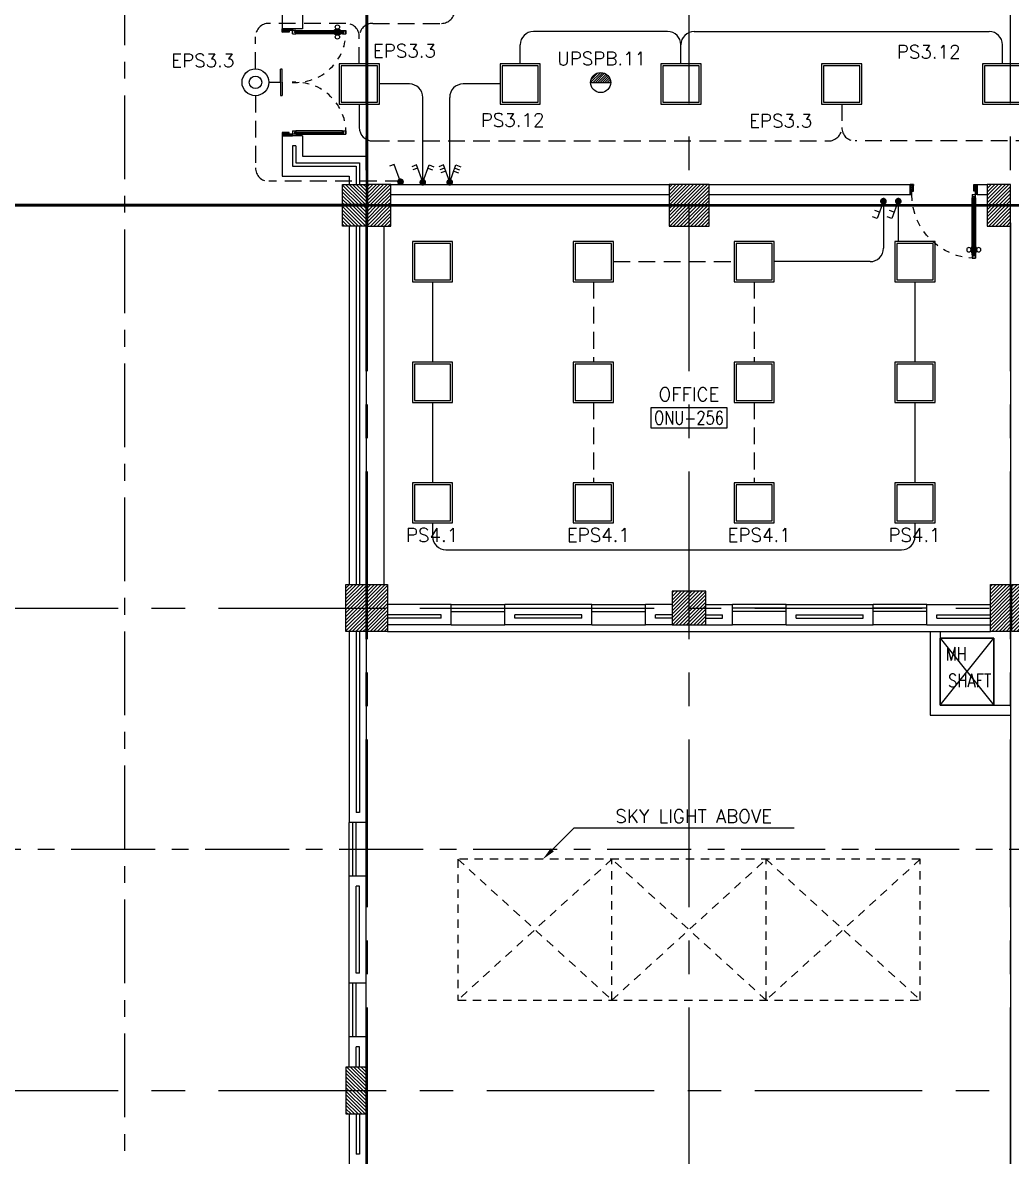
# Model space of a CAD drawing. Extents: x 0 to 91, y -1.5 to 78.
# Drawn here: x 37.78 to 52.53, y 18.82 to 35.74 of the extents above; entities that cross this region are included whole.
import ezdxf
from ezdxf.enums import TextEntityAlignment as Align

# ---------------------------------------------------------------- set-up
doc = ezdxf.new("R2010")
doc.units = 0
doc.header["$MEASUREMENT"] = 0
for name, pattern in [('CENTER', [2, 1.25, -0.25, 0.25, -0.25]), ('CENTERX2', [4, 2.5, -0.5, 0.5, -0.5]), ('HIDDEN', [0.375, 0.25, -0.125]), ('HIDDEN2', [0.1875, 0.125, -0.0625])]:
    doc.linetypes.add(name, pattern=pattern)
doc.layers.get('0').update_dxf_attribs({"color": 11, "linetype": 'CONTINUOUS'})
for name, color, linetype in [('AXES', 11, 'CENTERX2'), ('AXES1', 11, 'CENTER'), ('COL', 11, 'CONTINUOUS'), ('DOOR', 11, 'CONTINUOUS'), ('E-CLINE', 4, 'CONTINUOUS'), ('E-HLINE', 4, 'HIDDEN'), ('E-LEGEND', 4, 'CONTINUOUS'), ('E-LITE', 4, 'CONTINUOUS'), ('E-SWITCH', 4, 'CONTINUOUS'), ('E-TEXT', 2, 'CONTINUOUS'), ('E-TRXT', 2, 'CONTINUOUS'), ('EJ', 11, 'CONTINUOUS'), ('EL-LITE', 4, 'CONTINUOUS'), ('HAT', 11, 'CONTINUOUS'), ('HIDDEN', 11, 'HIDDEN2'), ('INSUL', 11, 'CONTINUOUS'), ('RM-BOX', 11, 'CONTINUOUS'), ('RM-IND', 11, 'CONTINUOUS'), ('RM-NAME', 11, 'CONTINUOUS'), ('RM-NO', 11, 'CONTINUOUS'), ('ROOF', 11, 'CONTINUOUS'), ('SHAFT', 11, 'CONTINUOUS'), ('WALL', 11, 'CONTINUOUS'), ('WIN', 11, 'CONTINUOUS')]:
    doc.layers.add(name, color=color, linetype=linetype)
doc.styles.add('ROMANS', font='ROMANS.shx', dxfattribs={"width": 0.6})

# ---------------------------------------------------------------- blocks, each defined once
blk = doc.blocks.new('RM1')
at = {"layer": 'RM-BOX'}
blk.add_lwpolyline([(570, -200), (-570, -200), (-570, -500), (570, -500)], close=True, dxfattribs=at)
at = {"layer": 'RM-NAME', "style": 'ROMANS'}
for tag, p in [('ROOMNAME1', (0, 324)), ('ROOMNAME2', (0, 0))]:
    blk.add_attdef(tag, text='', height=200, dxfattribs=at).set_placement(p, align=Align.MIDDLE)
at = {"layer": 'RM-NO', "style": 'ROMANS', "width": 0.8}
blk.add_attdef('ROOMNO', text='', height=200, dxfattribs=at).set_placement((0, -350), align=Align.MIDDLE)
blk = doc.blocks.new('*X77')
at = {"color": 0}
for p, q in [((61359, 139901), (61808, 140350)), ((61359, 139954), (61755, 140350)), ((61359, 140007), (61702, 140350)), ((61359, 140060), (61649, 140350)), ((61359, 140113), (61596, 140350)), ((61359, 140166), (61543, 140350)), ((61359, 140219), (61490, 140350)), ((61359, 140272), (61437, 140350)), ((61359, 140325), (61384, 140350)), ((61361, 139850), (61859, 140348)), ((61414, 139850), (61859, 140295)), ((61467, 139850), (61859, 140242)), ((61520, 139850), (61859, 140189)), ((61573, 139850), (61859, 140136)), ((61626, 139850), (61859, 140083)), ((61679, 139850), (61859, 140030)), ((61732, 139850), (61859, 139977)), ((61785, 139850), (61859, 139924)), ((61838, 139850), (61859, 139871))]:
    blk.add_line(p, q, dxfattribs=at)
blk = doc.blocks.new('COL50')
at = {"layer": 'COL'}
blk.add_lwpolyline([(-250, 250), (-250, -250), (250, -250), (250, 250)], close=True, dxfattribs=at)
blk = doc.blocks.new('C7')
at = {"layer": 'HAT'}
h = blk.add_hatch(dxfattribs=at)
h.set_pattern_fill('ANSI31', color=256, scale=300, style=0)
h.set_pattern_definition([(45, (-248876.182, -51411.005), (-26.5165043, 26.5165043), [])])
h.paths.add_polyline_path([(350, 300), (250, 300), (0, 300), (0, 0), (350, 0)])
at = {"layer": 'COL'}
blk.add_lwpolyline([(0, 300), (0, 0), (350, 0), (350, 300)], close=True, dxfattribs=at)
blk = doc.blocks.new('C5')
at = {"layer": 'HAT', "linetype": 'ByBlock'}
h = blk.add_hatch(dxfattribs=at)
h.set_pattern_fill('ANSI31', color=256, scale=300, style=0)
h.set_pattern_definition([(45, (-223356.182, -51411.005), (-26.516504, 26.516504), [])])
h.paths.add_polyline_path([(300, 300), (0, 300), (0, 0), (300, 0)])
h.paths.add_polyline_path([(600, 300), (300, 300), (300, 0), (600, 0)])
at = {"layer": 'COL'}
blk.add_lwpolyline([(600, 300), (0, 300), (0, 0), (600, 0)], close=True, dxfattribs=at)
blk = doc.blocks.new('C11')
at = {"layer": 'HAT'}
h = blk.add_hatch(dxfattribs=at)
h.set_pattern_fill('ANSI31', color=256, scale=300, style=0)
h.set_pattern_definition([(45, (-248556.182, -75061.005), (-26.5165043, 26.5165043), [])])
h.paths.add_polyline_path([(300, 700), (0, 700), (0, 350), (300, 350)])
h.paths.add_polyline_path([(300, 350), (0, 350), (0, 0), (300, 0)])
at = {"layer": 'COL'}
blk.add_lwpolyline([(300, 700), (300, 0), (0, 0), (0, 700)], close=True, dxfattribs=at)
blk = doc.blocks.new('C11D')
at = {"layer": 'COL', "linetype": 'ByBlock'}
for p in [(-320, 0), (0, 0)]:
    blk.add_blockref('C11', p, dxfattribs=at)
blk = doc.blocks.new('D1000')
at = {"layer": 'DOOR', "color": 7, "linetype": 'ByBlock'}
for p, q in [((0, 0), (-150, 0)), ((-150, 0), (-150, -25)), ((-150, 0), (0, 0)), ((0, -50), (-114, 0)), ((0, -50), (-40, 0)), ((0, -50), (0, 0)), ((-1050, -25), (-1100, -25)), ((-1100, -75), (-1100, -25)), ((-1100, -25), (-1100, -75)), ((-1050, -75), (-1100, -75)), ((-1050, -42), (-1070, -42)), ((-1070, -42), (-1070, -58)), ((-1050, -58), (-1070, -58)), ((-1050, -25), (-1050, -42)), ((-1050, -58), (-1050, -75)), ((-928, -18), (-1018, -18)), ((-1018, -25), (-1018, -18)), ((-1018, -75), (-1018, -82)), ((-928, -82), (-1018, -82)), ((-1005, -9), (-940, -9)), ((-1005, -18), (-1005, -9)), ((-1005, -18), (-940, -18)), ((-1005, -82), (-940, -82)), ((-1005, -82), (-1005, -91)), ((-1005, -91), (-940, -91)), ((-940, -18), (-940, -9)), ((-940, -82), (-940, -91)), ((-928, -25), (-928, -18)), ((-928, -75), (-928, -82)), ((-200, -42), (-200, -25)), ((-200, -25), (-150, -25)), ((-180, -42), (-200, -42)), ((-200, -75), (-200, -58)), ((-200, -58), (-180, -58)), ((-150, -75), (-200, -75)), ((-180, -58), (-180, -42)), ((-150, -75), (-150, -25)), ((-150, -25), (-100, -25)), ((-100, -25), (-100, -50)), ((0, -50), (-100, -37)), ((-100, -50), (0, -50)), ((-150, -975), (-100, -975)), ((-150, -1000), (-150, -975)), ((-150, -1000), (0, -1000)), ((0, -1000), (-150, -1000)), ((0, -950), (-114, -1000)), ((-100, -975), (-100, -950)), ((0, -950), (-100, -963)), ((-100, -950), (0, -950)), ((0, -950), (-40, -1000)), ((0, -950), (0, -1000))]:
    blk.add_line(p, q, dxfattribs=at)
at = {"layer": 'DOOR', "linetype": 'ByBlock'}
for p, q in [((-200, -25), (-1050, -25)), ((-200, -42), (-1050, -42)), ((-200, -58), (-1050, -58)), ((-1050, -75), (-200, -75))]:
    blk.add_line(p, q, dxfattribs=at)
at = {"layer": 'DOOR', "color": 7, "linetype": 'ByBlock'}
for centre in [(-973, 23), (-973, -124)]:
    blk.add_circle(centre, 32.4, dxfattribs=at)
for centre, radius, start, end in [((0, -50), 134, 158.1598, 169.28), ((0, -50), 74.4, 137.7764, 180), ((0, -50), 54.4, 113.2074, 180), ((0, -50), 154, 161.1053, 166.2858), ((0, -50), 114, 154.0838, 167.3774), ((0, -50), 94.4, 148.0182, 180), ((0, -50), 34.4, 90, 180), ((0, -50), 14.4, 90, 180), ((0, -950), 154, 193.7142, 198.8947), ((0, -950), 134, 190.72, 201.8402), ((0, -950), 94.4, 180, 211.9818), ((0, -950), 74.4, 180, 222.2236), ((0, -950), 54.4, 180, 246.7926), ((0, -950), 34.4, 180, 270), ((0, -950), 14.4, 180, 270)]:
    blk.add_arc(centre, radius, start, end, dxfattribs=at)
at = {"layer": 'DOOR', "linetype": 'HIDDEN', "ltscale": 0.5}
blk.add_arc((-149, -24), 951, 180.0434, 269.9667, dxfattribs=at)
blk = doc.blocks.new('A$C1DFA4FE8')
at = {"layer": 'DOOR', "color": 0, "linetype": 'ByBlock'}
for p, q in [((0, 1631), (0, 1581)), ((0, 1581), (0, 1631)), ((50, 1631), (0, 1631)), ((50, 1581), (0, 1581)), ((30, 1614), (30, 1598)), ((50, 1614), (30, 1614)), ((50, 1598), (30, 1598)), ((50, 1631), (50, 1614)), ((50, 1598), (50, 1581)), ((750, 1614), (750, 1631)), ((750, 1631), (800, 1631)), ((770, 1614), (750, 1614)), ((750, 1581), (750, 1598)), ((750, 1598), (770, 1598)), ((800, 1581), (750, 1581)), ((770, 1598), (770, 1614)), ((950, 1656), (800, 1656)), ((800, 1656), (800, 1631)), ((800, 1581), (800, 1631)), ((800, 1631), (850, 1631)), ((850, 1631), (850, 1606)), ((850, 1606), (950, 1606)), ((950, 1606), (950, 1656)), ((0, 81), (0, 131)), ((0, 131), (0, 81)), ((50, 131), (0, 131)), ((50, 81), (0, 81)), ((30, 98), (30, 114)), ((50, 114), (30, 114)), ((50, 98), (30, 98)), ((50, 114), (50, 131)), ((50, 81), (50, 98)), ((83, 131), (83, 138)), ((173, 138), (83, 138)), ((83, 81), (83, 74)), ((173, 74), (83, 74)), ((95, 138), (95, 147)), ((95, 147), (160, 147)), ((95, 138), (160, 138)), ((95, 74), (95, 65)), ((95, 74), (160, 74)), ((95, 65), (160, 65)), ((160, 138), (160, 147)), ((160, 74), (160, 65)), ((173, 131), (173, 138)), ((173, 81), (173, 74)), ((750, 131), (750, 114)), ((800, 131), (750, 131)), ((750, 114), (770, 114)), ((750, 98), (750, 81)), ((770, 98), (750, 98)), ((750, 81), (800, 81)), ((770, 114), (770, 98)), ((800, 131), (800, 81)), ((800, 56), (800, 81)), ((800, 81), (850, 81)), ((950, 56), (800, 56)), ((850, 106), (950, 106)), ((850, 81), (850, 106)), ((950, 106), (950, 56))]:
    blk.add_line(p, q, dxfattribs=at)
at = {"layer": 'DOOR', "linetype": 'ByBlock'}
for p, q in [((750, 1631), (50, 1631)), ((750, 1614), (50, 1614)), ((750, 1598), (50, 1598)), ((50, 1581), (750, 1581)), ((50, 131), (750, 131)), ((750, 114), (50, 114)), ((750, 98), (50, 98)), ((750, 81), (50, 81))]:
    blk.add_line(p, q, dxfattribs=at)
at = {"layer": 'DOOR', "color": 9, "linetype": 'ByBlock'}
for p, q in [((950, 1606), (837, 1656)), ((950, 1606), (850, 1619)), ((950, 1606), (910, 1656)), ((950, 106), (837, 56)), ((950, 106), (850, 93)), ((950, 106), (910, 56))]:
    blk.add_line(p, q, dxfattribs=at)
at = {"layer": 'DOOR', "color": 0, "linetype": 'ByBlock'}
for centre in [(128, 179), (128, 32)]:
    blk.add_circle(centre, 32.4, dxfattribs=at)
at = {"layer": 'DOOR', "linetype": 'HIDDEN', "ltscale": 0.5}
for centre, start, end in [((752, 1606), 178.0938, 273.7249), ((752, 106), 86.2751, 181.9062)]:
    blk.add_arc(centre, 752, start, end, dxfattribs=at)
at = {"layer": 'DOOR', "color": 9, "linetype": 'ByBlock'}
for centre, radius, start, end in [((950, 1606), 154, 161.1053, 166.2858), ((950, 1606), 134, 158.1598, 169.28), ((950, 1606), 114, 154.0838, 167.3774), ((950, 1606), 94.4, 148.0182, 180), ((950, 1606), 74.4, 137.7764, 180), ((950, 1606), 54.4, 113.2074, 180), ((950, 1606), 34.4, 90, 180), ((950, 1606), 14.4, 90, 180), ((950, 106), 154, 193.7142, 198.8947), ((950, 106), 134, 190.72, 201.8402), ((950, 106), 114, 192.6226, 205.9162), ((950, 106), 94.4, 180, 211.9818), ((950, 106), 74.4, 180, 222.2236), ((950, 106), 54.4, 180, 246.7926), ((950, 106), 34.4, 180, 270), ((950, 106), 14.4, 180, 270)]:
    blk.add_arc(centre, radius, start, end, dxfattribs=at)
blk = doc.blocks.new('L42')
at = {"layer": 'E-LITE'}
for p, q in [((0.3, 0.3), (-0.3, 0.3)), ((-0.3, 0.3), (-0.3, -0.3)), ((0.3, -0.3), (0.3, 0.3)), ((-0.3, -0.3), (0.3, -0.3))]:
    blk.add_line(p, q, dxfattribs=at)
at = {"layer": 'E-LITE', "color": 8}
blk.add_lwpolyline([(-0.27, 0.27), (-0.27, -0.27), (0.27, -0.27), (0.27, 0.27)], close=True, dxfattribs=at)
blk = doc.blocks.new('2G2W')
for p, q in [((0, 0), (0.517, 0.188)), ((0, 0), (0.517, -0.188)), ((0.423, 0.154), (0.372, 0.295)), ((0.517, 0.188), (0.466, 0.329)), ((0.423, -0.154), (0.372, -0.295)), ((0.517, -0.188), (0.466, -0.329))]:
    blk.add_line(p, q)
at = {"const_width": 0.1}
blk.add_lwpolyline([(-0.05, 0, 1), (0.05, 0, 1)], format="xyb", close=True, dxfattribs=at)
blk = doc.blocks.new('3G2W')
for p, q in [((0, 0), (0.517, 0.188)), ((0, 0), (0.517, -0.188)), ((0.329, 0.12), (0.278, 0.261)), ((0.423, 0.154), (0.372, 0.295)), ((0.517, 0.188), (0.466, 0.329)), ((0.329, -0.12), (0.278, -0.261)), ((0.423, -0.154), (0.372, -0.295)), ((0.517, -0.188), (0.466, -0.329))]:
    blk.add_line(p, q)
at = {"const_width": 0.1}
blk.add_lwpolyline([(-0.05, 0, 1), (0.05, 0, 1)], format="xyb", close=True, dxfattribs=at)
blk = doc.blocks.new('1G1W')
for p, q in [((0, 0), (0.55, 0)), ((0.55, 0), (0.55, -0.15))]:
    blk.add_line(p, q)
at = {"const_width": 0.1}
blk.add_lwpolyline([(-0.05, 0, 1), (0.05, 0, 1)], format="xyb", close=True, dxfattribs=at)
blk = doc.blocks.new('EL')
at = {"layer": 'EL-LITE'}
h = blk.add_hatch(dxfattribs=at)
h.set_pattern_fill('ANSI31', color=4, scale=0.2, style=0)
h.set_pattern_definition([(45, (587.071197, 567.777136), (-0.0176776695, 0.0176776695), [])])
h.paths.add_polyline_path([(0.15, 0, 1), (-0.15, 0)])
at = {"layer": 'EL-LITE', "color": 4}
blk.add_line((-0.15, 0), (0.15, 0), dxfattribs=at)
blk.add_circle((0, 0), 0.15, dxfattribs=at)

msp = doc.modelspace()

# ---------------------------------------------------------------- linework, layer by layer
at = {"layer": 'AXES'}
for p, q in [((47.72, -1.464), (47.72, 77.348)), ((42.9, -1.464), (42.9, 76.998)), ((42.92, -1.464), (42.92, 76.998)), ((52.52, -1.464), (52.52, 76.998)), ((1.05, 33.02), (68.74, 33.02)), ((0.7, 27), (68.74, 27)), ((0.7, 19.8), (68.74, 19.8))]:
    msp.add_line(p, q, dxfattribs=at)
at = {"layer": 'AXES1'}
for p, q in [((39.3, 5.4), (39.3, 64.22)), ((10.5, 23.4), (68.74, 23.4))]:
    msp.add_line(p, q, dxfattribs=at)
at = {"layer": 'DOOR', "color": 0, "linetype": 'Continuous'}
msp.add_line((43.22, 26.65), (52.22, 26.65), dxfattribs=at)
at = {"layer": 'E-CLINE', "color": 4, "linetype": 'ByBlock'}
for p, q in [((47.399, 35.604), (45.399, 35.604)), ((47.799, 35.604), (50.199, 35.604)), ((50.199, 35.604), (52.199, 35.604)), ((45.199, 35.12), (45.199, 35.404)), ((47.599, 35.12), (47.599, 35.404)), ((52.399, 35.12), (52.399, 35.404)), ((42.799, 34.52), (42.799, 34.17))]:
    msp.add_line(p, q, dxfattribs=at)
at = {"layer": 'E-CLINE', "color": 4, "linetype": 'HIDDEN'}
for p, q in [((46.592, 32.169), (48.392, 32.169)), ((46.292, 31.869), (46.292, 30.669)), ((48.692, 31.869), (48.692, 30.669)), ((46.292, 30.069), (46.292, 28.869)), ((48.692, 30.069), (48.692, 28.869))]:
    msp.add_line(p, q, dxfattribs=at)
at = {"layer": 'E-CLINE', "color": 4}
for p, q in [((43.892, 31.869), (43.892, 30.669)), ((51.092, 31.869), (51.092, 30.669)), ((43.892, 30.069), (43.892, 28.869)), ((51.092, 30.069), (51.092, 28.869)), ((43.892, 28.269), (43.892, 28.069)), ((51.092, 28.269), (51.092, 28.069)), ((44.092, 27.869), (50.892, 27.869))]:
    msp.add_line(p, q, dxfattribs=at)
at = {"layer": 'E-CLINE', "color": 4, "linetype": 'ByBlock'}
for centre, start, end in [((45.399, 35.404), 90, 180), ((47.399, 35.404), 0, 90), ((47.799, 35.404), 90, 180), ((52.199, 35.404), 0, 90), ((42.999, 34.17), 180, 270)]:
    msp.add_arc(centre, 0.2, start, end, dxfattribs=at)
at = {"layer": 'E-CLINE', "color": 4}
for centre, start, end in [((44.092, 28.069), 180, 270), ((50.892, 28.069), 270, 0)]:
    msp.add_arc(centre, 0.2, start, end, dxfattribs=at)
at = {"layer": 'E-HLINE', "color": 4}
for p, q in [((42.599, 35.725), (41.449, 35.725)), ((42.999, 35.725), (44.024, 35.725)), ((41.249, 35.045), (41.249, 35.525)), ((42.799, 35.12), (42.799, 35.525)), ((41.249, 34.645), (41.249, 33.568)), ((49.999, 34.52), (49.999, 34.17)), ((42.999, 33.97), (49.799, 33.97)), ((55.099, 33.97), (50.199, 33.97)), ((43.437, 33.368), (41.449, 33.368))]:
    msp.add_line(p, q, dxfattribs=at)
for centre, start, end in [((44.024, 35.925), 270, 0), ((41.449, 35.525), 90, 180), ((42.599, 35.525), 0, 90), ((42.999, 35.525), 90, 180), ((49.799, 34.17), 270, 0), ((50.199, 34.17), 180, 270), ((41.449, 33.568), 180, 270)]:
    msp.add_arc(centre, 0.2, start, end, dxfattribs=at)
at = {"layer": 'E-LEGEND', "color": 4}
msp.add_line((41.65, 35.043), (41.624, 35.043), dxfattribs=at)
at = {"layer": 'E-LITE', "color": 4}
for p, q in [((41.624, 34.845), (41.624, 35.043)), ((41.65, 34.845), (41.65, 35.043)), ((41.449, 34.845), (41.624, 34.845)), ((41.624, 34.845), (41.624, 34.647)), ((41.65, 34.845), (41.65, 34.647)), ((41.624, 34.647), (41.65, 34.647))]:
    msp.add_line(p, q, dxfattribs=at)
for radius in [0.2, 0.0935]:
    msp.add_circle((41.249, 34.845), radius, dxfattribs=at)
at = {"layer": 'E-SWITCH', "color": 4}
for p, q in [((43.546, 34.82), (43.099, 34.82)), ((44.899, 34.82), (44.348, 34.82)), ((43.746, 33.303), (43.746, 34.62)), ((44.148, 33.303), (44.148, 34.62)), ((50.621, 33.07), (50.527, 32.812)), ((50.621, 33.12), (50.621, 32.369)), ((50.843, 33.07), (50.749, 32.812)), ((50.843, 33.12), (50.843, 32.469)), ((50.527, 32.812), (50.457, 32.838)), ((50.561, 32.906), (50.491, 32.932)), ((50.749, 32.812), (50.679, 32.838)), ((50.783, 32.906), (50.713, 32.932)), ((50.421, 32.169), (48.992, 32.169))]:
    msp.add_line(p, q, dxfattribs=at)
at = {"layer": 'E-SWITCH', "color": 4, "const_width": 0.05}
for points in [[(50.621, 33.095, 1), (50.621, 33.045, 1)], [(50.843, 33.095, 1), (50.843, 33.045, 1)]]:
    msp.add_lwpolyline(points, format="xyb", close=True, dxfattribs=at)
at = {"layer": 'E-SWITCH', "color": 4}
for centre, start, end in [((43.546, 34.62), 0, 90), ((44.348, 34.62), 90, 180), ((50.421, 32.369), 270, 0)]:
    msp.add_arc(centre, 0.2, start, end, dxfattribs=at)
at = {"layer": 'EJ', "color": 8}
for p, q in [((10.25, 33.02), (85.565, 33.02)), ((10.25, 33), (85.565, 33))]:
    msp.add_line(p, q, dxfattribs=at)
at = {"layer": 'EJ'}
msp.add_line((52.52, 32.75), (52.52, 27.35), dxfattribs=at)
at = {"layer": 'HIDDEN'}
for p, q in [((51.17, 23.25), (44.27, 23.25)), ((44.27, 23.25), (44.27, 21.15)), ((46.57, 23.25), (44.27, 21.15)), ((44.27, 23.25), (46.57, 21.15)), ((48.87, 21.15), (46.57, 23.25)), ((46.57, 21.15), (48.87, 23.25)), ((46.57, 21.15), (46.57, 23.25)), ((46.57, 21.15), (46.57, 23.25)), ((51.17, 23.25), (48.87, 21.15)), ((48.87, 23.25), (51.17, 21.15)), ((48.87, 21.15), (48.87, 23.25)), ((48.87, 21.15), (48.87, 23.25)), ((51.17, 21.15), (51.17, 23.25)), ((44.27, 21.15), (51.17, 21.15))]:
    msp.add_line(p, q, dxfattribs=at)
at = {"layer": 'INSUL'}
for p, q in [((41.8, 33.895), (41.8, 33.595)), ((41.85, 33.895), (41.8, 33.895)), ((41.85, 33.895), (41.85, 33.645)), ((41.8, 33.595), (42.75, 33.595)), ((41.85, 33.645), (42.8, 33.645)), ((42.75, 33.595), (42.75, 33.32)), ((42.8, 33.645), (42.8, 33.32)), ((42.75, 32.7), (42.75, 27.35)), ((42.8, 32.7), (42.8, 27.35)), ((44.02, 26.9), (43.22, 26.9)), ((44.02, 26.85), (44.02, 26.9)), ((45.12, 26.85), (45.12, 26.9)), ((46.12, 26.9), (45.12, 26.9)), ((46.12, 26.85), (46.12, 26.9)), ((47.22, 26.85), (47.22, 26.9)), ((47.47, 26.9), (47.22, 26.9)), ((47.97, 26.9), (48.22, 26.9)), ((48.22, 26.85), (48.22, 26.9)), ((49.32, 26.9), (50.32, 26.9)), ((49.32, 26.85), (49.32, 26.9)), ((50.32, 26.85), (50.32, 26.9)), ((51.42, 26.9), (52.22, 26.9)), ((51.42, 26.85), (51.42, 26.9)), ((44.02, 26.85), (43.22, 26.85)), ((46.12, 26.85), (45.12, 26.85)), ((47.47, 26.85), (47.22, 26.85)), ((47.97, 26.85), (48.22, 26.85)), ((49.32, 26.85), (50.32, 26.85)), ((51.42, 26.85), (52.22, 26.85)), ((42.75, 26.65), (42.75, 23.95)), ((42.8, 26.65), (42.8, 23.95)), ((42.8, 23.95), (42.75, 23.95)), ((42.8, 22.85), (42.75, 22.85)), ((42.75, 21.55), (42.75, 22.85)), ((42.8, 21.55), (42.8, 22.85)), ((42.8, 21.55), (42.75, 21.55)), ((42.8, 20.45), (42.75, 20.45)), ((42.75, 20.15), (42.75, 20.45)), ((42.8, 20.15), (42.8, 20.45)), ((42.75, 19.45), (42.75, 18.85)), ((42.8, 19.45), (42.8, 18.85)), ((42.8, 18.85), (42.75, 18.85))]:
    msp.add_line(p, q, dxfattribs=at)
at = {"layer": 'RM-IND'}
for p, q in [((45.679, 23.391), (46.008, 23.718)), ((46.008, 23.718), (46.52, 23.718)), ((46.52, 23.718), (49.287, 23.718))]:
    msp.add_line(p, q, dxfattribs=at)
msp.add_solid([(45.703, 23.367), (45.656, 23.415), (45.537, 23.25)], dxfattribs=at)
at = {"layer": 'ROOF', "color": 8}
for p, q in [((42.9, 36.32), (42.9, 33.32)), ((42.92, 36.32), (42.92, 33.32))]:
    msp.add_line(p, q, dxfattribs=at)
at = {"layer": 'ROOF'}
for p, q in [((42.9, 33.87), (42.9, 33.02)), ((42.9, 33.02), (10.25, 33.02)), ((42.9, 33), (10.25, 33)), ((52.52, 26.65), (52.52, 13))]:
    msp.add_line(p, q, dxfattribs=at)
at = {"layer": 'SHAFT', "linetype": 'ByBlock'}
for p, q in [((51.47, 25.55), (52.27, 26.55)), ((51.47, 26.55), (52.27, 25.55))]:
    msp.add_line(p, q, dxfattribs=at)
at = {"layer": 'SHAFT', "color": 7, "linetype": 'Continuous'}
for points in [[(51.32, 26.65), (51.32, 25.4), (52.52, 25.4)], [(51.47, 26.65), (51.47, 25.55), (52.52, 25.55)]]:
    msp.add_lwpolyline(points, dxfattribs=at)
at = {"layer": 'SHAFT', "linetype": 'ByBlock'}
msp.add_lwpolyline([(51.47, 26.55), (52.27, 26.55), (52.27, 25.55), (51.47, 25.55)], close=True, dxfattribs=at)
at = {"layer": 'SHAFT', "color": 97, "linetype": 'ByBlock', "ltscale": 0.3}
msp.add_lwpolyline([(51.47, 25.55), (52.27, 25.55), (52.27, 26.55), (51.47, 26.55)], close=True, dxfattribs=at)
at = {"layer": 'SHAFT', "color": 97, "linetype": 'ByBlock'}
msp.add_lwpolyline([(51.47, 26.55), (52.27, 26.55), (52.27, 25.55), (51.47, 25.55)], close=True, dxfattribs=at)
at = {"layer": 'WALL'}
for p, q in [((41.65, 36.195), (41.65, 35.645)), ((41.95, 35.895), (41.95, 35.645)), ((41.95, 35.645), (41.65, 35.645)), ((41.65, 34.045), (41.65, 33.445)), ((41.95, 34.045), (41.65, 34.045)), ((41.95, 34.045), (41.95, 33.745)), ((41.95, 33.745), (42.9, 33.745)), ((42.9, 33.745), (42.9, 33.32)), ((41.65, 33.445), (42.65, 33.445)), ((42.65, 33.445), (42.65, 33.32)), ((43.27, 33.32), (47.422, 33.32)), ((43.27, 33.17), (47.422, 33.17)), ((48.022, 33.32), (51.02, 33.32)), ((48.022, 33.17), (51.02, 33.17)), ((51.02, 33.17), (51.02, 33.32)), ((52.02, 33.32), (52.17, 33.32)), ((52.02, 33.17), (52.02, 33.32)), ((52.02, 33.17), (52.17, 33.17)), ((42.65, 32.7), (42.65, 27.35)), ((42.9, 32.7), (42.9, 27.35)), ((43.17, 27.35), (43.17, 32.7)), ((44.17, 27.05), (43.22, 27.05)), ((44.17, 26.75), (44.17, 27.05)), ((44.97, 26.75), (44.97, 27.05)), ((46.27, 27.05), (44.97, 27.05)), ((46.27, 26.75), (46.27, 27.05)), ((47.07, 26.75), (47.07, 27.05)), ((47.47, 27.05), (47.07, 27.05)), ((47.97, 27.05), (48.37, 27.05)), ((48.37, 26.75), (48.37, 27.05)), ((49.17, 27.05), (50.47, 27.05)), ((49.17, 26.75), (49.17, 27.05)), ((50.47, 26.75), (50.47, 27.05)), ((51.27, 27.05), (52.22, 27.05)), ((51.27, 26.75), (51.27, 27.05)), ((44.17, 26.75), (43.22, 26.75)), ((46.27, 26.75), (44.97, 26.75)), ((47.47, 26.75), (47.07, 26.75)), ((47.97, 26.75), (48.37, 26.75)), ((49.17, 26.75), (50.47, 26.75)), ((51.27, 26.75), (52.22, 26.75)), ((42.65, 26.65), (42.65, 23.8)), ((42.9, 26.65), (42.9, 23.8)), ((42.9, 23.8), (42.65, 23.8)), ((42.65, 21.4), (42.65, 23)), ((42.9, 23), (42.65, 23)), ((42.9, 21.4), (42.9, 23)), ((42.9, 21.4), (42.65, 21.4)), ((42.9, 20.6), (42.65, 20.6)), ((42.65, 20.15), (42.65, 20.6)), ((42.9, 20.15), (42.9, 20.6)), ((42.65, 19.444), (42.65, 18.662)), ((42.9, 19.45), (42.9, 18.662))]:
    msp.add_line(p, q, dxfattribs=at)
at = {"layer": 'WIN'}
for p, q in [((44.17, 27.05), (44.97, 27.05)), ((44.17, 27), (44.97, 27)), ((44.17, 26.95), (44.97, 26.95)), ((46.27, 27.05), (47.07, 27.05)), ((46.27, 27), (47.07, 27)), ((46.27, 26.95), (47.07, 26.95)), ((49.17, 27.05), (48.37, 27.05)), ((49.17, 27), (48.37, 27)), ((49.17, 26.95), (48.37, 26.95)), ((51.27, 27.05), (50.47, 27.05)), ((51.27, 27), (50.47, 27)), ((51.27, 26.95), (50.47, 26.95)), ((44.17, 26.75), (44.97, 26.75)), ((46.27, 26.75), (47.07, 26.75)), ((49.17, 26.75), (48.37, 26.75)), ((51.27, 26.75), (50.47, 26.75)), ((42.65, 23), (42.65, 23.8)), ((42.7, 23), (42.7, 23.8)), ((42.75, 23), (42.75, 23.8)), ((42.9, 23), (42.9, 23.8)), ((42.65, 20.6), (42.65, 21.4)), ((42.7, 20.6), (42.7, 21.4)), ((42.75, 20.6), (42.75, 21.4)), ((42.9, 20.6), (42.9, 21.4))]:
    msp.add_line(p, q, dxfattribs=at)

# ---------------------------------------------------------------- block references
at = {"layer": 'COL', "linetype": 'ByBlock', "xscale": -0.001000000003841706, "yscale": 0.000999999996565748, "zscale": 0.001}
for name, p in [('C7', (42.9, 33.02)), ('C7', (42.9, 32.7)), ('C11', (42.9, 19.45))]:
    msp.add_blockref(name, p, dxfattribs=at)
at = {"layer": 'COL', "xscale": 0.001000000003841706, "yscale": 0.000999999996565748, "zscale": 0.001}
for name, p in [('C7', (42.92, 33.02)), ('C5', (47.422, 33.02)), ('C7', (52.17, 33.02)), ('C7', (42.92, 32.7)), ('C5', (47.422, 32.7)), ('C7', (52.17, 32.7)), ('C11', (42.6, 26.65)), ('C11', (42.92, 26.65)), ('COL50', (47.72, 27)), ('C11D', (52.54, 26.65))]:
    msp.add_blockref(name, p, dxfattribs=at)
at = {"layer": 'DOOR', "color": 0, "linetype": 'ByBlock', "xscale": 0.001000000003841706, "yscale": 0.000999999996565748, "zscale": 0.001, "rotation": 180}
msp.add_blockref('A$C1DFA4FE8', (42.6, 35.701), dxfattribs=at)
at = {"layer": 'DOOR', "color": 0, "linetype": 'Continuous', "xscale": -0.000999999996565748, "yscale": 0.000999999996565748, "zscale": 0.001, "rotation": 270}
msp.add_blockref('D1000', (52.02, 33.32), dxfattribs=at)
at = {"layer": 'E-LITE', "color": 4, "rotation": 270}
for p in [(42.799, 34.82), (45.199, 34.82), (47.599, 34.82), (49.999, 34.82), (52.399, 34.82), (43.892, 32.169), (46.292, 32.169), (48.692, 32.169), (51.092, 32.169), (43.892, 30.369), (46.292, 30.369), (48.692, 30.369), (51.092, 30.369), (43.892, 28.569), (46.292, 28.569), (48.692, 28.569), (51.092, 28.569)]:
    msp.add_blockref('L42', p, dxfattribs=at)
at = {"layer": 'E-LITE'}
msp.add_blockref('EL', (46.401, 34.842), dxfattribs=at)
at = {"layer": 'E-SWITCH', "color": 4, "yscale": 0.5, "zscale": 0.5}
for name, p, xscale, rotation in [('1G1W', (43.414, 33.36), -0.5000000000102116, 289.92189361545), ('2G2W', (43.746, 33.353), -0.5, 270), ('3G2W', (44.148, 33.353), -0.5, 270)]:
    msp.add_blockref(name, p, dxfattribs=dict(at, xscale=xscale, rotation=rotation))
at = {"layer": 'HAT', "xscale": 0.001000000003841706, "yscale": 0.000999999996565748, "zscale": 0.001}
msp.add_blockref('*X77', (-13.889, -113.1), dxfattribs=at)
at = {"layer": 'RM-NO', "xscale": 0.001000000003841706, "yscale": 0.000999999996565748, "zscale": 0.001}
msp.add_blockref('RM1', (47.72, 30.189), dxfattribs=at).add_auto_attribs({'ROOMNO': 'ONU-256', 'ROOMNAME2': 'OFFICE'})

# ---------------------------------------------------------------- texts
at = {"layer": 'E-TEXT', "color": 4, "style": 'ROMANS'}
for s, p in [(' EPS3.3', (42.864, 35.215)), (' PS3.12', (50.684, 35.199)), (' EPS3.3', (39.855, 35.071)), (' PS3.12', (44.474, 34.182)), (' EPS3.3', (48.479, 34.169)), ('PS4.1', (43.495, 27.99)), ('EPS4.1', (45.895, 27.99)), ('EPS4.1', (48.295, 27.99)), ('PS4.1', (50.695, 27.99))]:
    msp.add_text(s, height=0.2, dxfattribs=at).set_placement(p)
at = {"layer": 'E-TRXT', "color": 4, "style": 'ROMANS'}
msp.add_text('UPSPB.11', height=0.2, dxfattribs=at).set_placement((45.751, 35.099))
at = {"layer": 'RM-NAME', "style": 'ROMANS'}
msp.add_text('SKY LIGHT ABOVE', height=0.2, dxfattribs=at).set_placement((46.62, 23.893), align=Align.MIDDLE_LEFT)
at = {"layer": 'SHAFT', "color": 97, "style": 'ROMANS', "width": 0.8}
for s, p in [('MH', (51.707, 26.318)), ('SHAFT', (51.908, 25.918))]:
    msp.add_text(s, height=0.2, dxfattribs=at).set_placement(p, align=Align.MIDDLE)

doc.saveas('drawing.dxf')
